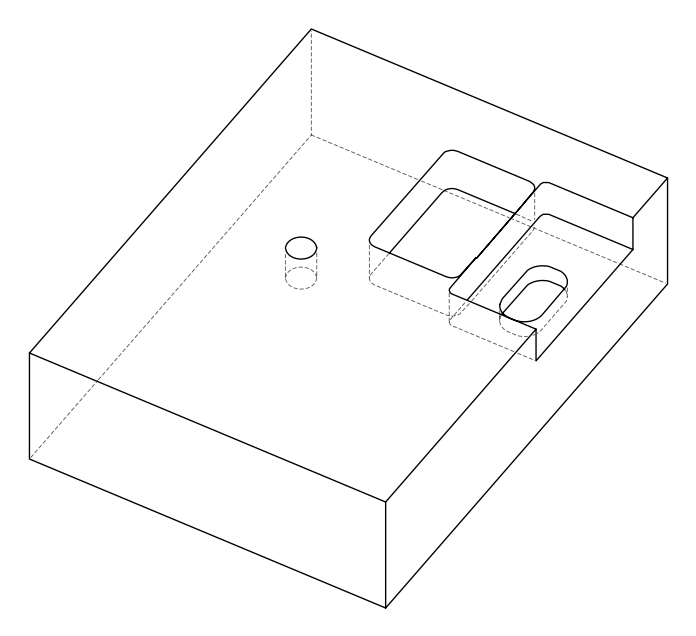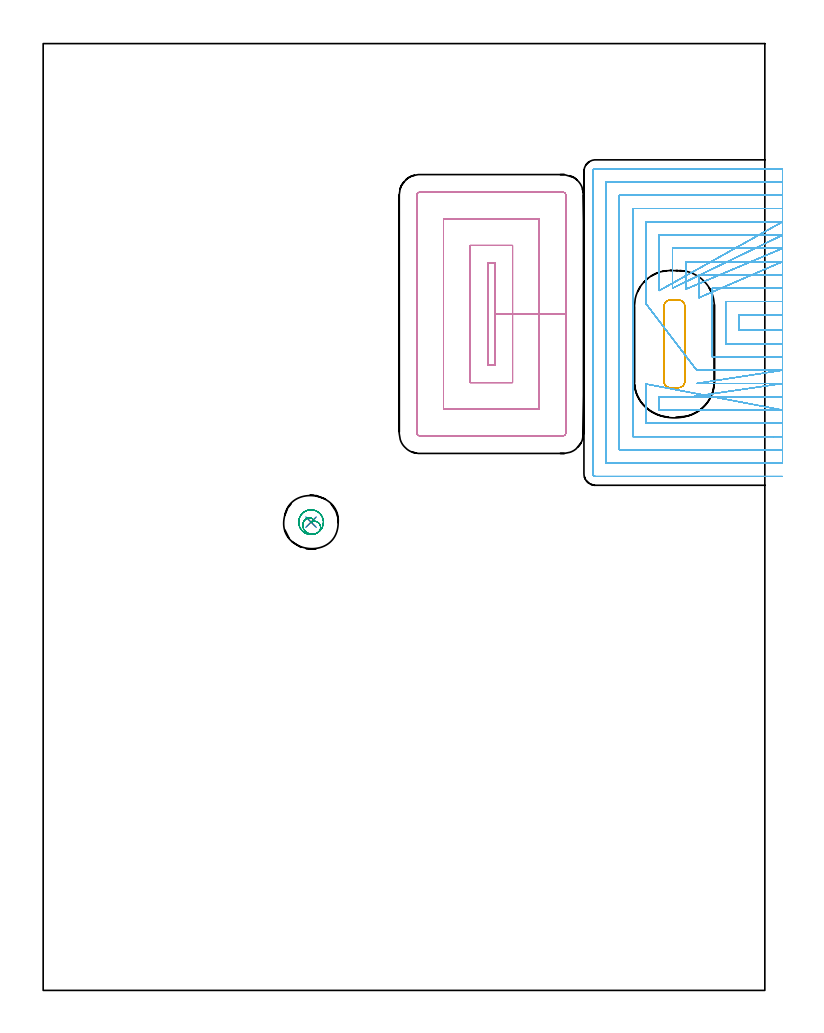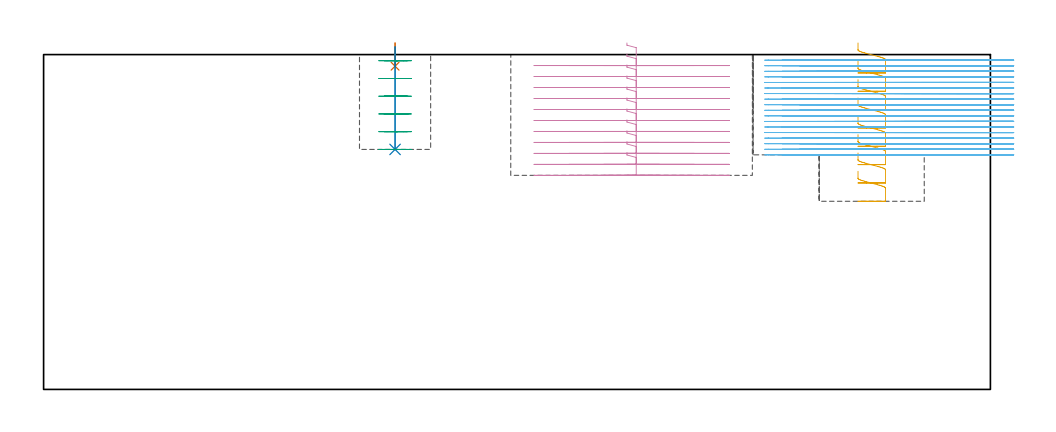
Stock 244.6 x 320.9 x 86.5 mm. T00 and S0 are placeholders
(PLAN: 6 operations, 5 tool changes, 115.9 min)
(1 SPOT_DRILL | STEP1POCKET | NXT0321_9005460120000 | 0.05 min | 182 mm3)
(2 DRILL_BLIND_HOLE_INTO_CENTER | STEP1POCKET | NXT0301_128 | 0.11 min | 2460 mm3)
(3 MILL_ROUGH_BLIND_HOLE_CONTOUR | STEP1POCKET | NXT0201_013 | Spiral | 1.12 min | 3868 mm3)
(4 MILL_RECTANGULAR_POCKET | POCKET_RECTANGULAR_STRAIGHT | NXT0201_011 | Follow Part, ap 3, ae 75% | 15.96 min | 182770 mm3)
(5 MILL_RECTANGULAR_POCKET_1 | POCKET_RECTANGULAR_STRAIGHT_1 | UGT0201_104 | Follow Part, ap 5, ae 75% | 2.1 min | 46207 mm3)
(6 MILL_SLOT | SLOT_PARTIAL_RECTANGULAR | NXT0201_008 | Follow Part, ap 1.5, ae 75% | 96.54 min | 143385 mm3)
(TOOL NXT0321_9005460120000 | NC Spot Drill, 142deg, 12mm, Carbide, Uncoated | D12 PA142 FL30 Z2)
(TOOL NXT0301_128 | Carbide Drill 12mm [861.1-1200-036A1-GP GC34] | D12 PA150 FL37.4 Z2)
(TOOL NXT0201_013 | ENDMILL 10mm | D10 FL30 Z4)
(TOOL NXT0201_011 | ENDMILL 12mm [2P460-1200-NA 1630] | D12 FL38 Z6)
(TOOL UGT0201_104 | End Mill 20 mm | D20 FL22 Z2)
(TOOL NXT0201_008 | ENDMILL 6mm [2P460-0600-NA 1630] | D6 FL26 Z6)
(OP 1 SPOT_DRILL)
G17 G21 G94 G90
T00 M6
G54
G17 G0 G90 X90.8 Y158.7 S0 M3
G43 Z96.5 H0
G94 G81 G98 Z83.5 F250. R89.5
G80
M5
M2
(OP 2 DRILL_BLIND_HOLE_INTO_CENTER)
G17 G21 G94 G90
T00 M6
G54
G17 G0 G90 X90.8 Y158.7 S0 M3
G43 Z96.5 H1
G94 G81 G98 Z62. F250. R88.5
G80
M5
M2
(OP 3 MILL_ROUGH_BLIND_HOLE_CONTOUR)
G17 G21 G94 G90
T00 M6
G54
G17 G0 G90 X90.8 Y158.7 S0 M3
G43 Z96.5 H0
Z84.917
G94 G3 X91.116 Y159.932 R0.656 F250.
X88.96 Y159.712 R1.908
X88.695 Y155.754 R2.77
X93.05 Y155.154 R3.402
X94.346 Y160.95 R4.2
X93.05 Y155.154 R-4.2
X93.698 Y158.052 R2.1
X90.8 Y158.7 R2.1
G0 Z80.333
G3 X91.116 Y159.932 R0.656
X88.96 Y159.712 R1.908
X88.695 Y155.754 R2.77
X93.05 Y155.154 R3.402
X94.346 Y160.95 R4.2
X93.05 Y155.154 R-4.2
X93.698 Y158.052 R2.1
X90.8 Y158.7 R2.1
G0 Z75.75
G3 X91.116 Y159.932 R0.656
X88.96 Y159.712 R1.908
X88.695 Y155.754 R2.77
X93.05 Y155.154 R3.402
X94.346 Y160.95 R4.2
X93.05 Y155.154 R-4.2
X93.698 Y158.052 R2.1
X90.8 Y158.7 R2.1
G0 Z71.167
G3 X91.116 Y159.932 R0.656
X88.96 Y159.712 R1.908
X88.695 Y155.754 R2.77
X93.05 Y155.154 R3.402
X94.346 Y160.95 R4.2
X93.05 Y155.154 R-4.2
X93.698 Y158.052 R2.1
X90.8 Y158.7 R2.1
G0 Z66.583
G3 X91.116 Y159.932 R0.656
X88.96 Y159.712 R1.908
X88.695 Y155.754 R2.77
X93.05 Y155.154 R3.402
X94.346 Y160.95 R4.2
X93.05 Y155.154 R-4.2
X93.698 Y158.052 R2.1
X90.8 Y158.7 R2.1
G0 Z62.
G3 X91.116 Y159.932 R0.656
X88.96 Y159.712 R1.908
X88.695 Y155.754 R2.77
X93.05 Y155.154 R3.402
X94.346 Y160.95 R4.2
X93.05 Y155.154 R-4.2
X93.698 Y158.052 R2.1
X90.8 Y158.7 R2.1
G0 Z96.5
M5
M2
(OP 4 MILL_RECTANGULAR_POCKET)
G17 G21 G94 G90
T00 M6
G54
G17 G0 G90 X150.7 Y214.132 S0 M3
G43 Z96.5 H1
Z89.5
G94 G1 Y212. Z88.929 F250.
X153.1 Z88.286
Y229.25 Z83.664
Y246.5 F500.
X150.7
Y212.
X153.1
Y229.25
X159.1
Y252.5
X144.7
Y206.
X159.1
Y229.25
X168.1
Y261.5
X135.7
Y197.
X168.1
Y229.25
X177.1
Y269.7
G3 X176.3 Y270.5 R0.8
G1 X127.5
G3 X126.7 Y269.7 R0.8
G1 Y188.8
G3 X127.5 Y188. R0.8
G1 X176.3
G3 X177.1 Y188.8 R0.8
G1 Y229.25
Y230.25
G0 X150.7 Y214.132 Z86.664
G1 Y212. Z86.092 F250.
X153.1 Z85.449
Y229.25 Z80.827
Y246.5 F500.
X150.7
Y212.
X153.1
Y229.25
X159.1
Y252.5
X144.7
Y206.
X159.1
Y229.25
X168.1
Y261.5
X135.7
Y197.
X168.1
Y229.25
X177.1
Y269.7
G3 X176.3 Y270.5 R0.8
G1 X127.5
G3 X126.7 Y269.7 R0.8
G1 Y188.8
G3 X127.5 Y188. R0.8
G1 X176.3
G3 X177.1 Y188.8 R0.8
G1 Y229.25
Y230.25
G0 X150.7 Y214.132 Z83.827
G1 Y212. Z83.256 F250.
X153.1 Z82.613
Y229.25 Z77.991
Y246.5 F500.
X150.7
Y212.
X153.1
Y229.25
X159.1
Y252.5
X144.7
Y206.
X159.1
Y229.25
X168.1
Y261.5
X135.7
Y197.
X168.1
Y229.25
X177.1
Y269.7
G3 X176.3 Y270.5 R0.8
G1 X127.5
G3 X126.7 Y269.7 R0.8
G1 Y188.8
G3 X127.5 Y188. R0.8
G1 X176.3
G3 X177.1 Y188.8 R0.8
G1 Y229.25
Y230.25
G0 X150.7 Y214.132 Z80.991
G1 Y212. Z80.42 F250.
X153.1 Z79.777
Y229.25 Z75.154
Y246.5 F500.
X150.7
Y212.
X153.1
Y229.25
X159.1
Y252.5
X144.7
Y206.
X159.1
Y229.25
X168.1
Y261.5
X135.7
Y197.
X168.1
Y229.25
X177.1
Y269.7
G3 X176.3 Y270.5 R0.8
G1 X127.5
G3 X126.7 Y269.7 R0.8
G1 Y188.8
G3 X127.5 Y188. R0.8
G1 X176.3
G3 X177.1 Y188.8 R0.8
G1 Y229.25
Y230.25
G0 X150.7 Y214.132 Z78.154
G1 Y212. Z77.583 F250.
X153.1 Z76.94
Y229.25 Z72.318
Y246.5 F500.
X150.7
Y212.
X153.1
Y229.25
X159.1
Y252.5
X144.7
Y206.
X159.1
Y229.25
X168.1
Y261.5
X135.7
Y197.
X168.1
Y229.25
X177.1
Y269.7
G3 X176.3 Y270.5 R0.8
G1 X127.5
G3 X126.7 Y269.7 R0.8
G1 Y188.8
G3 X127.5 Y188. R0.8
G1 X176.3
G3 X177.1 Y188.8 R0.8
G1 Y229.25
Y230.25
G0 X150.7 Y214.132 Z75.318
G1 Y212. Z74.747 F250.
X153.1 Z74.104
Y229.25 Z69.482
Y246.5 F500.
X150.7
Y212.
X153.1
Y229.25
X159.1
Y252.5
X144.7
Y206.
X159.1
Y229.25
X168.1
Y261.5
X135.7
Y197.
X168.1
Y229.25
X177.1
Y269.7
G3 X176.3 Y270.5 R0.8
G1 X127.5
G3 X126.7 Y269.7 R0.8
G1 Y188.8
G3 X127.5 Y188. R0.8
G1 X176.3
G3 X177.1 Y188.8 R0.8
G1 Y229.25
Y230.25
G0 X150.7 Y214.132 Z72.482
G1 Y212. Z71.911 F250.
X153.1 Z71.268
Y229.25 Z66.645
Y246.5 F500.
X150.7
Y212.
X153.1
Y229.25
X159.1
Y252.5
X144.7
Y206.
X159.1
Y229.25
X168.1
Y261.5
X135.7
Y197.
X168.1
Y229.25
X177.1
Y269.7
G3 X176.3 Y270.5 R0.8
G1 X127.5
G3 X126.7 Y269.7 R0.8
G1 Y188.8
G3 X127.5 Y188. R0.8
G1 X176.3
G3 X177.1 Y188.8 R0.8
G1 Y229.25
Y230.25
G0 X150.7 Y214.132 Z69.645
G1 Y212. Z69.074 F250.
X153.1 Z68.431
Y229.25 Z63.809
Y246.5 F500.
X150.7
Y212.
X153.1
Y229.25
X159.1
Y252.5
X144.7
Y206.
X159.1
Y229.25
X168.1
Y261.5
X135.7
Y197.
X168.1
Y229.25
X177.1
Y269.7
G3 X176.3 Y270.5 R0.8
G1 X127.5
G3 X126.7 Y269.7 R0.8
G1 Y188.8
G3 X127.5 Y188. R0.8
G1 X176.3
G3 X177.1 Y188.8 R0.8
G1 Y229.25
Y230.25
G0 X150.7 Y214.132 Z66.809
G1 Y212. Z66.238 F250.
X153.1 Z65.595
Y229.25 Z60.973
Y246.5 F500.
X150.7
Y212.
X153.1
Y229.25
X159.1
Y252.5
X144.7
Y206.
X159.1
Y229.25
X168.1
Y261.5
X135.7
Y197.
X168.1
Y229.25
X177.1
Y269.7
G3 X176.3 Y270.5 R0.8
G1 X127.5
G3 X126.7 Y269.7 R0.8
G1 Y188.8
G3 X127.5 Y188. R0.8
G1 X176.3
G3 X177.1 Y188.8 R0.8
G1 Y229.25
Y230.25
G0 X150.7 Y214.132 Z63.973
G1 Y212. Z63.402 F250.
X153.1 Z62.758
Y229.25 Z58.136
Y246.5 F500.
X150.7
Y212.
X153.1
Y229.25
X159.1
Y252.5
X144.7
Y206.
X159.1
Y229.25
X168.1
Y261.5
X135.7
Y197.
X168.1
Y229.25
X177.1
Y269.7
G3 X176.3 Y270.5 R0.8
G1 X127.5
G3 X126.7 Y269.7 R0.8
G1 Y188.8
G3 X127.5 Y188. R0.8
G1 X176.3
G3 X177.1 Y188.8 R0.8
G1 Y229.25
Y230.25
G0 X150.7 Y214.132 Z61.136
G1 Y212. Z60.565 F250.
X153.1 Z59.922
Y229.25 Z55.3
Y246.5 F500.
X150.7
Y212.
X153.1
Y229.25
X159.1
Y252.5
X144.7
Y206.
X159.1
Y229.25
X168.1
Y261.5
X135.7
Y197.
X168.1
Y229.25
X177.1
Y269.7
G3 X176.3 Y270.5 R0.8
G1 X127.5
G3 X126.7 Y269.7 R0.8
G1 Y188.8
G3 X127.5 Y188. R0.8
G1 X176.3
G3 X177.1 Y188.8 R0.8
G1 Y229.25
Y230.25
G0 Z96.5
M5
M2
(OP 5 MILL_RECTANGULAR_POCKET_1)
G17 G21 G94 G90
T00 M6
G54
G17 G0 G90 X210.4 Y213.108 S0 M3
G43 Z96.5 H0
Z89.5
G94 G1 Y206.5 Z87.729 F250.
Y206.352 Z87.689
X210.462 Y205.961 Z87.583
X210.592 Y205.588 Z87.478
X210.787 Y205.244 Z87.372
X211.041 Y204.941 Z87.266
X211.344 Y204.687 Z87.16
X211.688 Y204.492 Z87.054
X212.061 Y204.362 Z86.948
X212.452 Y204.3 Z86.842
X215.448 Z86.039
X215.839 Y204.362 Z85.933
X216.212 Y204.492 Z85.827
X216.556 Y204.687 Z85.721
X216.859 Y204.941 Z85.615
X217.113 Y205.244 Z85.509
X217.308 Y205.588 Z85.404
X217.438 Y205.961 Z85.298
X217.5 Y206.352 Z85.192
Y219.15 Z81.762
Y231.8 F500.
G3 X215.3 Y234. R2.2
G1 X212.6
G3 X210.4 Y231.8 R2.2
G1 Y206.5
G3 X212.6 Y204.3 R2.2
G1 X215.3
G3 X217.5 Y206.5 R2.2
G1 Y219.15
Y220.15
G0 X210.4 Y213.108 Z84.762
G1 Y206.5 Z82.992 F250.
Y206.352 Z82.952
X210.462 Y205.961 Z82.846
X210.592 Y205.588 Z82.74
X210.787 Y205.244 Z82.634
X211.041 Y204.941 Z82.528
X211.344 Y204.687 Z82.422
X211.688 Y204.492 Z82.316
X212.061 Y204.362 Z82.211
X212.452 Y204.3 Z82.105
X215.448 Z81.302
X215.839 Y204.362 Z81.196
X216.212 Y204.492 Z81.09
X216.556 Y204.687 Z80.984
X216.859 Y204.941 Z80.878
X217.113 Y205.244 Z80.772
X217.308 Y205.588 Z80.666
X217.438 Y205.961 Z80.56
X217.5 Y206.352 Z80.454
Y219.15 Z77.025
Y231.8 F500.
G3 X215.3 Y234. R2.2
G1 X212.6
G3 X210.4 Y231.8 R2.2
G1 Y206.5
G3 X212.6 Y204.3 R2.2
G1 X215.3
G3 X217.5 Y206.5 R2.2
G1 Y219.15
Y220.15
G0 X210.4 Y213.108 Z80.025
G1 Y206.5 Z78.254 F250.
Y206.352 Z78.214
X210.462 Y205.961 Z78.109
X210.592 Y205.588 Z78.003
X210.787 Y205.244 Z77.897
X211.041 Y204.941 Z77.791
X211.344 Y204.687 Z77.685
X211.688 Y204.492 Z77.579
X212.061 Y204.362 Z77.473
X212.452 Y204.3 Z77.367
X215.448 Z76.564
X215.839 Y204.362 Z76.458
X216.212 Y204.492 Z76.352
X216.556 Y204.687 Z76.246
X216.859 Y204.941 Z76.14
X217.113 Y205.244 Z76.035
X217.308 Y205.588 Z75.929
X217.438 Y205.961 Z75.823
X217.5 Y206.352 Z75.717
Y219.15 Z72.287
Y231.8 F500.
G3 X215.3 Y234. R2.2
G1 X212.6
G3 X210.4 Y231.8 R2.2
G1 Y206.5
G3 X212.6 Y204.3 R2.2
G1 X215.3
G3 X217.5 Y206.5 R2.2
G1 Y219.15
Y220.15
G0 X210.4 Y213.108 Z75.287
G1 Y206.5 Z73.517 F250.
Y206.352 Z73.477
X210.462 Y205.961 Z73.371
X210.592 Y205.588 Z73.265
X210.787 Y205.244 Z73.159
X211.041 Y204.941 Z73.053
X211.344 Y204.687 Z72.947
X211.688 Y204.492 Z72.841
X212.061 Y204.362 Z72.736
X212.452 Y204.3 Z72.63
X215.448 Z71.827
X215.839 Y204.362 Z71.721
X216.212 Y204.492 Z71.615
X216.556 Y204.687 Z71.509
X216.859 Y204.941 Z71.403
X217.113 Y205.244 Z71.297
X217.308 Y205.588 Z71.191
X217.438 Y205.961 Z71.085
X217.5 Y206.352 Z70.979
Y219.15 Z67.55
Y231.8 F500.
G3 X215.3 Y234. R2.2
G1 X212.6
G3 X210.4 Y231.8 R2.2
G1 Y206.5
G3 X212.6 Y204.3 R2.2
G1 X215.3
G3 X217.5 Y206.5 R2.2
G1 Y219.15
Y220.15
G0 X210.4 Y213.108 Z70.55
G1 Y206.5 Z68.779 F250.
Y206.352 Z68.739
X210.462 Y205.961 Z68.634
X210.592 Y205.588 Z68.528
X210.787 Y205.244 Z68.422
X211.041 Y204.941 Z68.316
X211.344 Y204.687 Z68.21
X211.688 Y204.492 Z68.104
X212.061 Y204.362 Z67.998
X212.452 Y204.3 Z67.892
X215.448 Z67.089
X215.839 Y204.362 Z66.983
X216.212 Y204.492 Z66.877
X216.556 Y204.687 Z66.771
X216.859 Y204.941 Z66.665
X217.113 Y205.244 Z66.56
X217.308 Y205.588 Z66.454
X217.438 Y205.961 Z66.348
X217.5 Y206.352 Z66.242
Y219.15 Z62.812
Y231.8 F500.
G3 X215.3 Y234. R2.2
G1 X212.6
G3 X210.4 Y231.8 R2.2
G1 Y206.5
G3 X212.6 Y204.3 R2.2
G1 X215.3
G3 X217.5 Y206.5 R2.2
G1 Y219.15
Y220.15
G0 X210.4 Y213.108 Z65.812
G1 Y206.5 Z64.042 F250.
Y206.352 Z64.002
X210.462 Y205.961 Z63.896
X210.592 Y205.588 Z63.79
X210.787 Y205.244 Z63.684
X211.041 Y204.941 Z63.578
X211.344 Y204.687 Z63.472
X211.688 Y204.492 Z63.366
X212.061 Y204.362 Z63.261
X212.452 Y204.3 Z63.155
X215.448 Z62.352
X215.839 Y204.362 Z62.246
X216.212 Y204.492 Z62.14
X216.556 Y204.687 Z62.034
X216.859 Y204.941 Z61.928
X217.113 Y205.244 Z61.822
X217.308 Y205.588 Z61.716
X217.438 Y205.961 Z61.61
X217.5 Y206.352 Z61.504
Y219.15 Z58.075
Y231.8 F500.
G3 X215.3 Y234. R2.2
G1 X212.6
G3 X210.4 Y231.8 R2.2
G1 Y206.5
G3 X212.6 Y204.3 R2.2
G1 X215.3
G3 X217.5 Y206.5 R2.2
G1 Y219.15
Y220.15
G0 X210.4 Y213.108 Z61.075
G1 Y206.5 Z59.304 F250.
Y206.352 Z59.264
X210.462 Y205.961 Z59.159
X210.592 Y205.588 Z59.053
X210.787 Y205.244 Z58.947
X211.041 Y204.941 Z58.841
X211.344 Y204.687 Z58.735
X211.688 Y204.492 Z58.629
X212.061 Y204.362 Z58.523
X212.452 Y204.3 Z58.417
X215.448 Z57.614
X215.839 Y204.362 Z57.508
X216.212 Y204.492 Z57.402
X216.556 Y204.687 Z57.296
X216.859 Y204.941 Z57.19
X217.113 Y205.244 Z57.085
X217.308 Y205.588 Z56.979
X217.438 Y205.961 Z56.873
X217.5 Y206.352 Z56.767
Y219.15 Z53.337
Y231.8 F500.
G3 X215.3 Y234. R2.2
G1 X212.6
G3 X210.4 Y231.8 R2.2
G1 Y206.5
G3 X212.6 Y204.3 R2.2
G1 X215.3
G3 X217.5 Y206.5 R2.2
G1 Y219.15
Y220.15
G0 X210.4 Y213.108 Z56.337
G1 Y206.5 Z54.567 F250.
Y206.352 Z54.527
X210.462 Y205.961 Z54.421
X210.592 Y205.588 Z54.315
X210.787 Y205.244 Z54.209
X211.041 Y204.941 Z54.103
X211.344 Y204.687 Z53.997
X211.688 Y204.492 Z53.891
X212.061 Y204.362 Z53.786
X212.452 Y204.3 Z53.68
X215.448 Z52.877
X215.839 Y204.362 Z52.771
X216.212 Y204.492 Z52.665
X216.556 Y204.687 Z52.559
X216.859 Y204.941 Z52.453
X217.113 Y205.244 Z52.347
X217.308 Y205.588 Z52.241
X217.438 Y205.961 Z52.135
X217.5 Y206.352 Z52.029
Y219.15 Z48.6
Y231.8 F500.
G3 X215.3 Y234. R2.2
G1 X212.6
G3 X210.4 Y231.8 R2.2
G1 Y206.5
G3 X212.6 Y204.3 R2.2
G1 X215.3
G3 X217.5 Y206.5 R2.2
G1 Y219.15
Y220.15
G0 Z96.5
M5
M2
(OP 6 MILL_SLOT)
G17 G21 G94 G90
T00 M6
G54
G17 G0 G90 X250.6 Y229. S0 M3
G43 Z96.5 H1
Z85.061
G94 G1 X247.6 F250.
X235.8 F500.
Y223.7
X247.6
X250.6 F250.
Y233.5
X247.6
X231.3 F500.
Y219.2
X247.6
X250.6 F250.
Y238.
X247.6
X226.8 F500.
Y214.7
X247.6
X250.6 F250.
Y242.5
X247.6
X222.3 F500.
Y237.778
Y234.778 F250.
X250.6 Y247. F500.
X247.6 F250.
X217.8 F500.
Y240.66
Y237.66 F250.
X250.6 Y251.5 F500.
X247.6 F250.
X213.3 F500.
Y241.
Y238. F250.
X250.6 Y256. F500.
X247.6 F250.
X208.8 F500.
Y240.176
Y237.176 F250.
X250.6 Y260.5 F500.
X247.6 F250.
X204.3 F500.
Y235.749
Y232.749 F250.
X221.5 Y210.2 F500.
X224.5 F250.
X247.6 F500.
X250.6 F250.
X221.464 Y205.7 F500.
X224.464 F250.
X247.6 F500.
X250.6 F250.
X219.829 Y201.2 F500.
X222.829 F250.
X247.6 F500.
X250.6 F250.
X208.8 Y201.123 F500.
Y198.123 F250.
Y196.7 F500.
X247.6
X250.6 F250.
X204.3 Y205.53 F500.
Y202.53 F250.
Y192.2 F500.
X247.6
X250.6 F250.
Y265.
X247.6
X199.8 F500.
Y187.7
X247.6
X250.6 F250.
Y269.5
X247.6
X195.3 F500.
Y183.2
X247.6
X250.6 F250.
Y274.
X247.6
X190.8 F500.
Y178.7
X247.6
X250.6 F250.
Y278.5
X247.6
X187.2 F500.
G3 X186.3 Y277.6 R0.9
G1 Y175.1
G3 X187.2 Y174.2 R0.9
G1 X247.6
X250.6 F250.
G0 Y229. Z83.622
G1 X247.6
X235.8 F500.
Y223.7
X247.6
X250.6 F250.
Y233.5
X247.6
X231.3 F500.
Y219.2
X247.6
X250.6 F250.
Y238.
X247.6
X226.8 F500.
Y214.7
X247.6
X250.6 F250.
Y242.5
X247.6
X222.3 F500.
Y237.778
Y234.778 F250.
X250.6 Y247. F500.
X247.6 F250.
X217.8 F500.
Y240.66
Y237.66 F250.
X250.6 Y251.5 F500.
X247.6 F250.
X213.3 F500.
Y241.
Y238. F250.
X250.6 Y256. F500.
X247.6 F250.
X208.8 F500.
Y240.176
Y237.176 F250.
X250.6 Y260.5 F500.
X247.6 F250.
X204.3 F500.
Y235.749
Y232.749 F250.
X221.5 Y210.2 F500.
X224.5 F250.
X247.6 F500.
X250.6 F250.
X221.464 Y205.7 F500.
X224.464 F250.
X247.6 F500.
X250.6 F250.
X219.827 Y201.2 F500.
X222.827 F250.
X247.6 F500.
X250.6 F250.
X208.8 Y201.123 F500.
Y198.123 F250.
Y196.7 F500.
X247.6
X250.6 F250.
X204.3 Y205.53 F500.
Y202.53 F250.
Y192.2 F500.
X247.6
X250.6 F250.
Y265.
X247.6
X199.8 F500.
Y187.7
X247.6
X250.6 F250.
Y269.5
X247.6
X195.3 F500.
Y183.2
X247.6
X250.6 F250.
Y274.
X247.6
X190.8 F500.
Y178.7
X247.6
X250.6 F250.
Y278.5
X247.6
X187.2 F500.
G3 X186.3 Y277.6 R0.9
G1 Y175.1
G3 X187.2 Y174.2 R0.9
G1 X247.6
X250.6 F250.
G0 Y229. Z82.183
G1 X247.6
X235.8 F500.
Y223.7
X247.6
X250.6 F250.
Y233.5
X247.6
X231.3 F500.
Y219.2
X247.6
X250.6 F250.
Y238.
X247.6
X226.8 F500.
Y214.7
X247.6
X250.6 F250.
Y242.5
X247.6
X222.3 F500.
Y237.778
Y234.778 F250.
X250.6 Y247. F500.
X247.6 F250.
X217.8 F500.
Y240.66
Y237.66 F250.
X250.6 Y251.5 F500.
X247.6 F250.
X213.3 F500.
Y241.
Y238. F250.
X250.6 Y256. F500.
X247.6 F250.
X208.8 F500.
Y240.175
Y237.175 F250.
X250.6 Y260.5 F500.
X247.6 F250.
X204.3 F500.
Y235.749
Y232.749 F250.
X221.5 Y210.2 F500.
X224.5 F250.
X247.6 F500.
X250.6 F250.
X221.464 Y205.7 F500.
X224.464 F250.
X247.6 F500.
X250.6 F250.
X219.827 Y201.2 F500.
X222.827 F250.
X247.6 F500.
X250.6 F250.
X208.8 Y201.123 F500.
Y198.123 F250.
Y196.7 F500.
X247.6
X250.6 F250.
X204.3 Y205.532 F500.
Y202.532 F250.
Y192.2 F500.
X247.6
X250.6 F250.
Y265.
X247.6
X199.8 F500.
Y187.7
X247.6
X250.6 F250.
Y269.5
X247.6
X195.3 F500.
Y183.2
X247.6
X250.6 F250.
Y274.
X247.6
X190.8 F500.
Y178.7
X247.6
X250.6 F250.
Y278.5
X247.6
X187.2 F500.
G3 X186.3 Y277.6 R0.9
G1 Y175.1
G3 X187.2 Y174.2 R0.9
G1 X247.6
X250.6 F250.
G0 Y229. Z80.744
G1 X247.6
X235.8 F500.
Y223.7
X247.6
X250.6 F250.
Y233.5
X247.6
X231.3 F500.
Y219.2
X247.6
X250.6 F250.
Y238.
X247.6
X226.8 F500.
Y214.7
X247.6
X250.6 F250.
Y242.5
X247.6
X222.3 F500.
Y237.778
Y234.778 F250.
X250.6 Y247. F500.
X247.6 F250.
X217.8 F500.
Y240.66
Y237.66 F250.
X250.6 Y251.5 F500.
X247.6 F250.
X213.3 F500.
Y241.
Y238. F250.
X250.6 Y256. F500.
X247.6 F250.
X208.8 F500.
Y240.175
Y237.175 F250.
X250.6 Y260.5 F500.
X247.6 F250.
X204.3 F500.
Y235.749
Y232.749 F250.
X221.5 Y210.2 F500.
X224.5 F250.
X247.6 F500.
X250.6 F250.
X221.464 Y205.7 F500.
X224.464 F250.
X247.6 F500.
X250.6 F250.
X219.827 Y201.2 F500.
X222.827 F250.
X247.6 F500.
X250.6 F250.
X208.8 Y201.123 F500.
Y198.123 F250.
Y196.7 F500.
X247.6
X250.6 F250.
X204.3 Y205.532 F500.
Y202.532 F250.
Y192.2 F500.
X247.6
X250.6 F250.
Y265.
X247.6
X199.8 F500.
Y187.7
X247.6
X250.6 F250.
Y269.5
X247.6
X195.3 F500.
Y183.2
X247.6
X250.6 F250.
Y274.
X247.6
X190.8 F500.
Y178.7
X247.6
X250.6 F250.
Y278.5
X247.6
X187.2 F500.
G3 X186.3 Y277.6 R0.9
G1 Y175.1
G3 X187.2 Y174.2 R0.9
G1 X247.6
X250.6 F250.
G0 Y229. Z79.305
G1 X247.6
X235.8 F500.
Y223.7
X247.6
X250.6 F250.
Y233.5
X247.6
X231.3 F500.
Y219.2
X247.6
X250.6 F250.
Y238.
X247.6
X226.8 F500.
Y214.7
X247.6
X250.6 F250.
Y242.5
X247.6
X222.3 F500.
Y237.778
Y234.778 F250.
X250.6 Y247. F500.
X247.6 F250.
X217.8 F500.
Y240.66
Y237.66 F250.
X250.6 Y251.5 F500.
X247.6 F250.
X213.3 F500.
Y241.
Y238. F250.
X250.6 Y256. F500.
X247.6 F250.
X208.8 F500.
Y240.176
Y237.176 F250.
X250.6 Y260.5 F500.
X247.6 F250.
X204.3 F500.
Y235.749
Y232.749 F250.
X221.5 Y210.2 F500.
X224.5 F250.
X247.6 F500.
X250.6 F250.
X221.464 Y205.7 F500.
X224.464 F250.
X247.6 F500.
X250.6 F250.
X219.83 Y201.2 F500.
X222.83 F250.
X247.6 F500.
X250.6 F250.
X208.8 Y201.123 F500.
Y198.123 F250.
Y196.7 F500.
X247.6
X250.6 F250.
X204.3 Y205.53 F500.
Y202.53 F250.
Y192.2 F500.
X247.6
X250.6 F250.
Y265.
X247.6
X199.8 F500.
Y187.7
X247.6
X250.6 F250.
Y269.5
X247.6
X195.3 F500.
Y183.2
X247.6
X250.6 F250.
Y274.
X247.6
X190.8 F500.
Y178.7
X247.6
X250.6 F250.
Y278.5
X247.6
X187.2 F500.
G3 X186.3 Y277.6 R0.9
G1 Y175.1
G3 X187.2 Y174.2 R0.9
G1 X247.6
X250.6 F250.
G0 Y229. Z77.867
G1 X247.6
X235.8 F500.
Y223.7
X247.6
X250.6 F250.
Y233.5
X247.6
X231.3 F500.
Y219.2
X247.6
X250.6 F250.
Y238.
X247.6
X226.8 F500.
Y214.7
X247.6
X250.6 F250.
Y242.5
X247.6
X222.3 F500.
Y237.778
Y234.778 F250.
X250.6 Y247. F500.
X247.6 F250.
X217.8 F500.
Y240.66
Y237.66 F250.
X250.6 Y251.5 F500.
X247.6 F250.
X213.3 F500.
Y241.
Y238. F250.
X250.6 Y256. F500.
X247.6 F250.
X208.8 F500.
Y240.176
Y237.176 F250.
X250.6 Y260.5 F500.
X247.6 F250.
X204.3 F500.
Y235.749
Y232.749 F250.
X221.5 Y210.2 F500.
X224.5 F250.
X247.6 F500.
X250.6 F250.
X221.464 Y205.7 F500.
X224.464 F250.
X247.6 F500.
X250.6 F250.
X219.831 Y201.2 F500.
X222.831 F250.
X247.6 F500.
X250.6 F250.
X208.8 Y201.123 F500.
Y198.123 F250.
Y196.7 F500.
X247.6
X250.6 F250.
X204.3 Y205.53 F500.
Y202.53 F250.
Y192.2 F500.
X247.6
X250.6 F250.
Y265.
X247.6
X199.8 F500.
Y187.7
X247.6
X250.6 F250.
Y269.5
X247.6
X195.3 F500.
Y183.2
X247.6
X250.6 F250.
Y274.
X247.6
X190.8 F500.
Y178.7
X247.6
X250.6 F250.
Y278.5
X247.6
X187.2 F500.
G3 X186.3 Y277.6 R0.9
G1 Y175.1
G3 X187.2 Y174.2 R0.9
G1 X247.6
X250.6 F250.
G0 Y229. Z76.428
G1 X247.6
X235.8 F500.
Y223.7
X247.6
X250.6 F250.
Y233.5
X247.6
X231.3 F500.
Y219.2
X247.6
X250.6 F250.
Y238.
X247.6
X226.8 F500.
Y214.7
X247.6
X250.6 F250.
Y242.5
X247.6
X222.3 F500.
Y237.778
Y234.778 F250.
X250.6 Y247. F500.
X247.6 F250.
X217.8 F500.
Y240.66
Y237.66 F250.
X250.6 Y251.5 F500.
X247.6 F250.
X213.3 F500.
Y241.
Y238. F250.
X250.6 Y256. F500.
X247.6 F250.
X208.8 F500.
Y240.176
Y237.176 F250.
X250.6 Y260.5 F500.
X247.6 F250.
X204.3 F500.
Y235.749
Y232.749 F250.
X221.5 Y210.2 F500.
X224.5 F250.
X247.6 F500.
X250.6 F250.
X221.464 Y205.7 F500.
X224.464 F250.
X247.6 F500.
X250.6 F250.
X219.825 Y201.2 F500.
X222.825 F250.
X247.6 F500.
X250.6 F250.
X208.8 Y201.117 F500.
Y198.117 F250.
Y196.7 F500.
X247.6
X250.6 F250.
X204.3 Y205.53 F500.
Y202.53 F250.
Y192.2 F500.
X247.6
X250.6 F250.
Y265.
X247.6
X199.8 F500.
Y187.7
X247.6
X250.6 F250.
Y269.5
X247.6
X195.3 F500.
Y183.2
X247.6
X250.6 F250.
Y274.
X247.6
X190.8 F500.
Y178.7
X247.6
X250.6 F250.
Y278.5
X247.6
X187.2 F500.
G3 X186.3 Y277.6 R0.9
G1 Y175.1
G3 X187.2 Y174.2 R0.9
G1 X247.6
X250.6 F250.
G0 Y229. Z74.989
G1 X247.6
X235.8 F500.
Y223.7
X247.6
X250.6 F250.
Y233.5
X247.6
X231.3 F500.
Y219.2
X247.6
X250.6 F250.
Y238.
X247.6
X226.8 F500.
Y214.7
X247.6
X250.6 F250.
Y242.5
X247.6
X222.3 F500.
Y237.778
Y234.778 F250.
X250.6 Y247. F500.
X247.6 F250.
X217.8 F500.
Y240.66
Y237.66 F250.
X250.6 Y251.5 F500.
X247.6 F250.
X213.3 F500.
Y241.
Y238. F250.
X250.6 Y256. F500.
X247.6 F250.
X208.8 F500.
Y240.176
Y237.176 F250.
X250.6 Y260.5 F500.
X247.6 F250.
X204.3 F500.
Y235.749
Y232.749 F250.
X221.5 Y210.2 F500.
X224.5 F250.
X247.6 F500.
X250.6 F250.
X221.464 Y205.7 F500.
X224.464 F250.
X247.6 F500.
X250.6 F250.
X219.825 Y201.2 F500.
X222.825 F250.
X247.6 F500.
X250.6 F250.
X208.8 Y201.123 F500.
Y198.123 F250.
Y196.7 F500.
X247.6
X250.6 F250.
X204.3 Y205.53 F500.
Y202.53 F250.
Y192.2 F500.
X247.6
X250.6 F250.
Y265.
X247.6
X199.8 F500.
Y187.7
X247.6
X250.6 F250.
Y269.5
X247.6
X195.3 F500.
Y183.2
X247.6
X250.6 F250.
Y274.
X247.6
X190.8 F500.
Y178.7
X247.6
X250.6 F250.
Y278.5
X247.6
X187.2 F500.
G3 X186.3 Y277.6 R0.9
G1 Y175.1
G3 X187.2 Y174.2 R0.9
G1 X247.6
X250.6 F250.
G0 Y229. Z73.55
G1 X247.6
X235.8 F500.
Y223.7
X247.6
X250.6 F250.
Y233.5
X247.6
X231.3 F500.
Y219.2
X247.6
X250.6 F250.
Y238.
X247.6
X226.8 F500.
Y214.7
X247.6
X250.6 F250.
Y242.5
X247.6
X222.3 F500.
Y237.77
Y234.77 F250.
X250.6 Y247. F500.
X247.6 F250.
X217.8 F500.
Y240.66
Y237.66 F250.
X250.6 Y251.5 F500.
X247.6 F250.
X213.3 F500.
Y241.
Y238. F250.
X250.6 Y256. F500.
X247.6 F250.
X208.8 F500.
Y240.176
Y237.176 F250.
X250.6 Y260.5 F500.
X247.6 F250.
X204.3 F500.
Y235.749
Y232.749 F250.
X221.5 Y210.2 F500.
X224.5 F250.
X247.6 F500.
X250.6 F250.
X221.464 Y205.7 F500.
X224.464 F250.
X247.6 F500.
X250.6 F250.
X219.828 Y201.2 F500.
X222.828 F250.
X247.6 F500.
X250.6 F250.
X208.8 Y201.123 F500.
Y198.123 F250.
Y196.7 F500.
X247.6
X250.6 F250.
X204.3 Y205.53 F500.
Y202.53 F250.
Y192.2 F500.
X247.6
X250.6 F250.
Y265.
X247.6
X199.8 F500.
Y187.7
X247.6
X250.6 F250.
Y269.5
X247.6
X195.3 F500.
Y183.2
X247.6
X250.6 F250.
Y274.
X247.6
X190.8 F500.
Y178.7
X247.6
X250.6 F250.
Y278.5
X247.6
X187.2 F500.
G3 X186.3 Y277.6 R0.9
G1 Y175.1
G3 X187.2 Y174.2 R0.9
G1 X247.6
X250.6 F250.
G0 Y229. Z72.111
G1 X247.6
X235.8 F500.
Y223.7
X247.6
X250.6 F250.
Y233.5
X247.6
X231.3 F500.
Y219.2
X247.6
X250.6 F250.
Y238.
X247.6
X226.8 F500.
Y214.7
X247.6
X250.6 F250.
Y242.5
X247.6
X222.3 F500.
Y237.77
Y234.77 F250.
X250.6 Y247. F500.
X247.6 F250.
X217.8 F500.
Y240.66
Y237.66 F250.
X250.6 Y251.5 F500.
X247.6 F250.
X213.3 F500.
Y241.
Y238. F250.
X250.6 Y256. F500.
X247.6 F250.
X208.8 F500.
Y240.175
Y237.175 F250.
X250.6 Y260.5 F500.
X247.6 F250.
X204.3 F500.
Y235.749
Y232.749 F250.
X221.5 Y210.2 F500.
X224.5 F250.
X247.6 F500.
X250.6 F250.
X221.464 Y205.7 F500.
X224.464 F250.
X247.6 F500.
X250.6 F250.
X219.827 Y201.2 F500.
X222.827 F250.
X247.6 F500.
X250.6 F250.
X208.8 Y201.123 F500.
Y198.123 F250.
Y196.7 F500.
X247.6
X250.6 F250.
X204.3 Y205.532 F500.
Y202.532 F250.
Y192.2 F500.
X247.6
X250.6 F250.
Y265.
X247.6
X199.8 F500.
Y187.7
X247.6
X250.6 F250.
Y269.5
X247.6
X195.3 F500.
Y183.2
X247.6
X250.6 F250.
Y274.
X247.6
X190.8 F500.
Y178.7
X247.6
X250.6 F250.
Y278.5
X247.6
X187.2 F500.
G3 X186.3 Y277.6 R0.9
G1 Y175.1
G3 X187.2 Y174.2 R0.9
G1 X247.6
X250.6 F250.
G0 Y229. Z70.672
G1 X247.6
X235.8 F500.
Y223.7
X247.6
X250.6 F250.
Y233.5
X247.6
X231.3 F500.
Y219.2
X247.6
X250.6 F250.
Y238.
X247.6
X226.8 F500.
Y214.7
X247.6
X250.6 F250.
Y242.5
X247.6
X222.3 F500.
Y237.778
Y234.778 F250.
X250.6 Y247. F500.
X247.6 F250.
X217.8 F500.
Y240.66
Y237.66 F250.
X250.6 Y251.5 F500.
X247.6 F250.
X213.3 F500.
Y241.
Y238. F250.
X250.6 Y256. F500.
X247.6 F250.
X208.8 F500.
Y240.175
Y237.175 F250.
X250.6 Y260.5 F500.
X247.6 F250.
X204.3 F500.
Y235.749
Y232.749 F250.
X221.5 Y210.2 F500.
X224.5 F250.
X247.6 F500.
X250.6 F250.
X221.464 Y205.7 F500.
X224.464 F250.
X247.6 F500.
X250.6 F250.
X219.827 Y201.2 F500.
X222.827 F250.
X247.6 F500.
X250.6 F250.
X208.8 Y201.123 F500.
Y198.123 F250.
Y196.7 F500.
X247.6
X250.6 F250.
X204.3 Y205.532 F500.
Y202.532 F250.
Y192.2 F500.
X247.6
X250.6 F250.
Y265.
X247.6
X199.8 F500.
Y187.7
X247.6
X250.6 F250.
Y269.5
X247.6
X195.3 F500.
Y183.2
X247.6
X250.6 F250.
Y274.
X247.6
X190.8 F500.
Y178.7
X247.6
X250.6 F250.
Y278.5
X247.6
X187.2 F500.
G3 X186.3 Y277.6 R0.9
G1 Y175.1
G3 X187.2 Y174.2 R0.9
G1 X247.6
X250.6 F250.
G0 Y229. Z69.233
G1 X247.6
X235.8 F500.
Y223.7
X247.6
X250.6 F250.
Y233.5
X247.6
X231.3 F500.
Y219.2
X247.6
X250.6 F250.
Y238.
X247.6
X226.8 F500.
Y214.7
X247.6
X250.6 F250.
Y242.5
X247.6
X222.3 F500.
Y237.778
Y234.778 F250.
X250.6 Y247. F500.
X247.6 F250.
X217.8 F500.
Y240.66
Y237.66 F250.
X250.6 Y251.5 F500.
X247.6 F250.
X213.3 F500.
Y241.
Y238. F250.
X250.6 Y256. F500.
X247.6 F250.
X208.8 F500.
Y240.176
Y237.176 F250.
X250.6 Y260.5 F500.
X247.6 F250.
X204.3 F500.
Y235.749
Y232.749 F250.
X221.5 Y210.2 F500.
X224.5 F250.
X247.6 F500.
X250.6 F250.
X221.464 Y205.7 F500.
X224.464 F250.
X247.6 F500.
X250.6 F250.
X219.83 Y201.2 F500.
X222.83 F250.
X247.6 F500.
X250.6 F250.
X208.8 Y201.123 F500.
Y198.123 F250.
Y196.7 F500.
X247.6
X250.6 F250.
X204.3 Y205.53 F500.
Y202.53 F250.
Y192.2 F500.
X247.6
X250.6 F250.
Y265.
X247.6
X199.8 F500.
Y187.7
X247.6
X250.6 F250.
Y269.5
X247.6
X195.3 F500.
Y183.2
X247.6
X250.6 F250.
Y274.
X247.6
X190.8 F500.
Y178.7
X247.6
X250.6 F250.
Y278.5
X247.6
X187.2 F500.
G3 X186.3 Y277.6 R0.9
G1 Y175.1
G3 X187.2 Y174.2 R0.9
G1 X247.6
X250.6 F250.
G0 Y229. Z67.794
G1 X247.6
X235.8 F500.
Y223.7
X247.6
X250.6 F250.
Y233.5
X247.6
X231.3 F500.
Y219.2
X247.6
X250.6 F250.
Y238.
X247.6
X226.8 F500.
Y214.7
X247.6
X250.6 F250.
Y242.5
X247.6
X222.3 F500.
Y237.778
Y234.778 F250.
X250.6 Y247. F500.
X247.6 F250.
X217.8 F500.
Y240.66
Y237.66 F250.
X250.6 Y251.5 F500.
X247.6 F250.
X213.3 F500.
Y241.
Y238. F250.
X250.6 Y256. F500.
X247.6 F250.
X208.8 F500.
Y240.176
Y237.176 F250.
X250.6 Y260.5 F500.
X247.6 F250.
X204.3 F500.
Y235.749
Y232.749 F250.
X221.5 Y210.2 F500.
X224.5 F250.
X247.6 F500.
X250.6 F250.
X221.464 Y205.7 F500.
X224.464 F250.
X247.6 F500.
X250.6 F250.
X219.832 Y201.2 F500.
X222.832 F250.
X247.6 F500.
X250.6 F250.
X208.8 Y201.123 F500.
Y198.123 F250.
Y196.7 F500.
X247.6
X250.6 F250.
X204.3 Y205.53 F500.
Y202.53 F250.
Y192.2 F500.
X247.6
X250.6 F250.
Y265.
X247.6
X199.8 F500.
Y187.7
X247.6
X250.6 F250.
Y269.5
X247.6
X195.3 F500.
Y183.2
X247.6
X250.6 F250.
Y274.
X247.6
X190.8 F500.
Y178.7
X247.6
X250.6 F250.
Y278.5
X247.6
X187.2 F500.
G3 X186.3 Y277.6 R0.9
G1 Y175.1
G3 X187.2 Y174.2 R0.9
G1 X247.6
X250.6 F250.
G0 Y229. Z66.356
G1 X247.6
X235.8 F500.
Y223.7
X247.6
X250.6 F250.
Y233.5
X247.6
X231.3 F500.
Y219.2
X247.6
X250.6 F250.
Y238.
X247.6
X226.8 F500.
Y214.7
X247.6
X250.6 F250.
Y242.5
X247.6
X222.3 F500.
Y237.778
Y234.778 F250.
X250.6 Y247. F500.
X247.6 F250.
X217.8 F500.
Y240.66
Y237.66 F250.
X250.6 Y251.5 F500.
X247.6 F250.
X213.3 F500.
Y241.
Y238. F250.
X250.6 Y256. F500.
X247.6 F250.
X208.8 F500.
Y240.176
Y237.176 F250.
X250.6 Y260.5 F500.
X247.6 F250.
X204.3 F500.
Y235.749
Y232.749 F250.
X221.5 Y210.2 F500.
X224.5 F250.
X247.6 F500.
X250.6 F250.
X221.464 Y205.7 F500.
X224.464 F250.
X247.6 F500.
X250.6 F250.
X219.831 Y201.2 F500.
X222.831 F250.
X247.6 F500.
X250.6 F250.
X208.8 Y201.117 F500.
Y198.117 F250.
Y196.7 F500.
X247.6
X250.6 F250.
X204.3 Y205.53 F500.
Y202.53 F250.
Y192.2 F500.
X247.6
X250.6 F250.
Y265.
X247.6
X199.8 F500.
Y187.7
X247.6
X250.6 F250.
Y269.5
X247.6
X195.3 F500.
Y183.2
X247.6
X250.6 F250.
Y274.
X247.6
X190.8 F500.
Y178.7
X247.6
X250.6 F250.
Y278.5
X247.6
X187.2 F500.
G3 X186.3 Y277.6 R0.9
G1 Y175.1
G3 X187.2 Y174.2 R0.9
G1 X247.6
X250.6 F250.
G0 Y229. Z64.917
G1 X247.6
X235.8 F500.
Y223.7
X247.6
X250.6 F250.
Y233.5
X247.6
X231.3 F500.
Y219.2
X247.6
X250.6 F250.
Y238.
X247.6
X226.8 F500.
Y214.7
X247.6
X250.6 F250.
Y242.5
X247.6
X222.3 F500.
Y237.778
Y234.778 F250.
X250.6 Y247. F500.
X247.6 F250.
X217.8 F500.
Y240.66
Y237.66 F250.
X250.6 Y251.5 F500.
X247.6 F250.
X213.3 F500.
Y241.
Y238. F250.
X250.6 Y256. F500.
X247.6 F250.
X208.8 F500.
Y240.176
Y237.176 F250.
X250.6 Y260.5 F500.
X247.6 F250.
X204.3 F500.
Y235.749
Y232.749 F250.
X221.5 Y210.2 F500.
X224.5 F250.
X247.6 F500.
X250.6 F250.
X221.464 Y205.7 F500.
X224.464 F250.
X247.6 F500.
X250.6 F250.
X219.827 Y201.2 F500.
X222.827 F250.
X247.6 F500.
X250.6 F250.
X208.8 Y201.123 F500.
Y198.123 F250.
Y196.7 F500.
X247.6
X250.6 F250.
X204.3 Y205.53 F500.
Y202.53 F250.
Y192.2 F500.
X247.6
X250.6 F250.
Y265.
X247.6
X199.8 F500.
Y187.7
X247.6
X250.6 F250.
Y269.5
X247.6
X195.3 F500.
Y183.2
X247.6
X250.6 F250.
Y274.
X247.6
X190.8 F500.
Y178.7
X247.6
X250.6 F250.
Y278.5
X247.6
X187.2 F500.
G3 X186.3 Y277.6 R0.9
G1 Y175.1
G3 X187.2 Y174.2 R0.9
G1 X247.6
X250.6 F250.
G0 Y229. Z63.478
G1 X247.6
X235.8 F500.
Y223.7
X247.6
X250.6 F250.
Y233.5
X247.6
X231.3 F500.
Y219.2
X247.6
X250.6 F250.
Y238.
X247.6
X226.8 F500.
Y214.7
X247.6
X250.6 F250.
Y242.5
X247.6
X222.3 F500.
Y237.77
Y234.77 F250.
X250.6 Y247. F500.
X247.6 F250.
X217.8 F500.
Y240.659
Y237.659 F250.
X250.6 Y251.5 F500.
X247.6 F250.
X213.3 F500.
Y241.
Y238. F250.
X250.6 Y256. F500.
X247.6 F250.
X208.8 F500.
Y240.176
Y237.176 F250.
X250.6 Y260.5 F500.
X247.6 F250.
X204.3 F500.
Y235.749
Y232.749 F250.
X221.5 Y210.2 F500.
X224.5 F250.
X247.6 F500.
X250.6 F250.
X221.464 Y205.7 F500.
X224.464 F250.
X247.6 F500.
X250.6 F250.
X219.826 Y201.2 F500.
X222.826 F250.
X247.6 F500.
X250.6 F250.
X208.8 Y201.123 F500.
Y198.123 F250.
Y196.7 F500.
X247.6
X250.6 F250.
X204.3 Y205.53 F500.
Y202.53 F250.
Y192.2 F500.
X247.6
X250.6 F250.
Y265.
X247.6
X199.8 F500.
Y187.7
X247.6
X250.6 F250.
Y269.5
X247.6
X195.3 F500.
Y183.2
X247.6
X250.6 F250.
Y274.
X247.6
X190.8 F500.
Y178.7
X247.6
X250.6 F250.
Y278.5
X247.6
X187.2 F500.
G3 X186.3 Y277.6 R0.9
G1 Y175.1
G3 X187.2 Y174.2 R0.9
G1 X247.6
X250.6 F250.
G0 Y229. Z62.039
G1 X247.6
X235.8 F500.
Y223.7
X247.6
X250.6 F250.
Y233.5
X247.6
X231.3 F500.
Y219.2
X247.6
X250.6 F250.
Y238.
X247.6
X226.8 F500.
Y214.7
X247.6
X250.6 F250.
Y242.5
X247.6
X222.3 F500.
Y237.77
Y234.77 F250.
X250.6 Y247. F500.
X247.6 F250.
X217.8 F500.
Y240.659
Y237.659 F250.
X250.6 Y251.5 F500.
X247.6 F250.
X213.3 F500.
Y241.
Y238. F250.
X250.6 Y256. F500.
X247.6 F250.
X208.8 F500.
Y240.176
Y237.176 F250.
X250.6 Y260.5 F500.
X247.6 F250.
X204.3 F500.
Y235.749
Y232.749 F250.
X221.5 Y210.2 F500.
X224.5 F250.
X247.6 F500.
X250.6 F250.
X221.464 Y205.7 F500.
X224.464 F250.
X247.6 F500.
X250.6 F250.
X219.826 Y201.2 F500.
X222.826 F250.
X247.6 F500.
X250.6 F250.
X208.8 Y201.123 F500.
Y198.123 F250.
Y196.7 F500.
X247.6
X250.6 F250.
X204.3 Y205.53 F500.
Y202.53 F250.
Y192.2 F500.
X247.6
X250.6 F250.
Y265.
X247.6
X199.8 F500.
Y187.7
X247.6
X250.6 F250.
Y269.5
X247.6
X195.3 F500.
Y183.2
X247.6
X250.6 F250.
Y274.
X247.6
X190.8 F500.
Y178.7
X247.6
X250.6 F250.
Y278.5
X247.6
X187.2 F500.
G3 X186.3 Y277.6 R0.9
G1 Y175.1
G3 X187.2 Y174.2 R0.9
G1 X247.6
X250.6 F250.
G0 Y229. Z60.6
G1 X247.6
X235.8 F500.
Y223.7
X247.6
X250.6 F250.
Y233.5
X247.6
X231.3 F500.
Y219.2
X247.6
X250.6 F250.
Y238.
X247.6
X226.8 F500.
Y214.7
X247.6
X250.6 F250.
Y242.5
X247.6
X222.3 F500.
Y237.778
Y234.778 F250.
X250.6 Y247. F500.
X247.6 F250.
X217.8 F500.
Y240.66
Y237.66 F250.
X250.6 Y251.5 F500.
X247.6 F250.
X213.3 F500.
Y241.
Y238. F250.
X250.6 Y256. F500.
X247.6 F250.
X208.8 F500.
Y240.176
Y237.176 F250.
X250.6 Y260.5 F500.
X247.6 F250.
X204.3 F500.
Y235.749
Y232.749 F250.
X221.5 Y210.2 F500.
X224.5 F250.
X247.6 F500.
X250.6 F250.
X221.464 Y205.7 F500.
X224.464 F250.
X247.6 F500.
X250.6 F250.
X219.827 Y201.2 F500.
X222.827 F250.
X247.6 F500.
X250.6 F250.
X208.8 Y201.123 F500.
Y198.123 F250.
Y196.7 F500.
X247.6
X250.6 F250.
X204.3 Y205.53 F500.
Y202.53 F250.
Y192.2 F500.
X247.6
X250.6 F250.
Y265.
X247.6
X199.8 F500.
Y187.7
X247.6
X250.6 F250.
Y269.5
X247.6
X195.3 F500.
Y183.2
X247.6
X250.6 F250.
Y274.
X247.6
X190.8 F500.
Y178.7
X247.6
X250.6 F250.
Y278.5
X247.6
X187.2 F500.
G3 X186.3 Y277.6 R0.9
G1 Y175.1
G3 X187.2 Y174.2 R0.9
G1 X247.6
X250.6 F250.
G0 Z96.5
M5
M2
